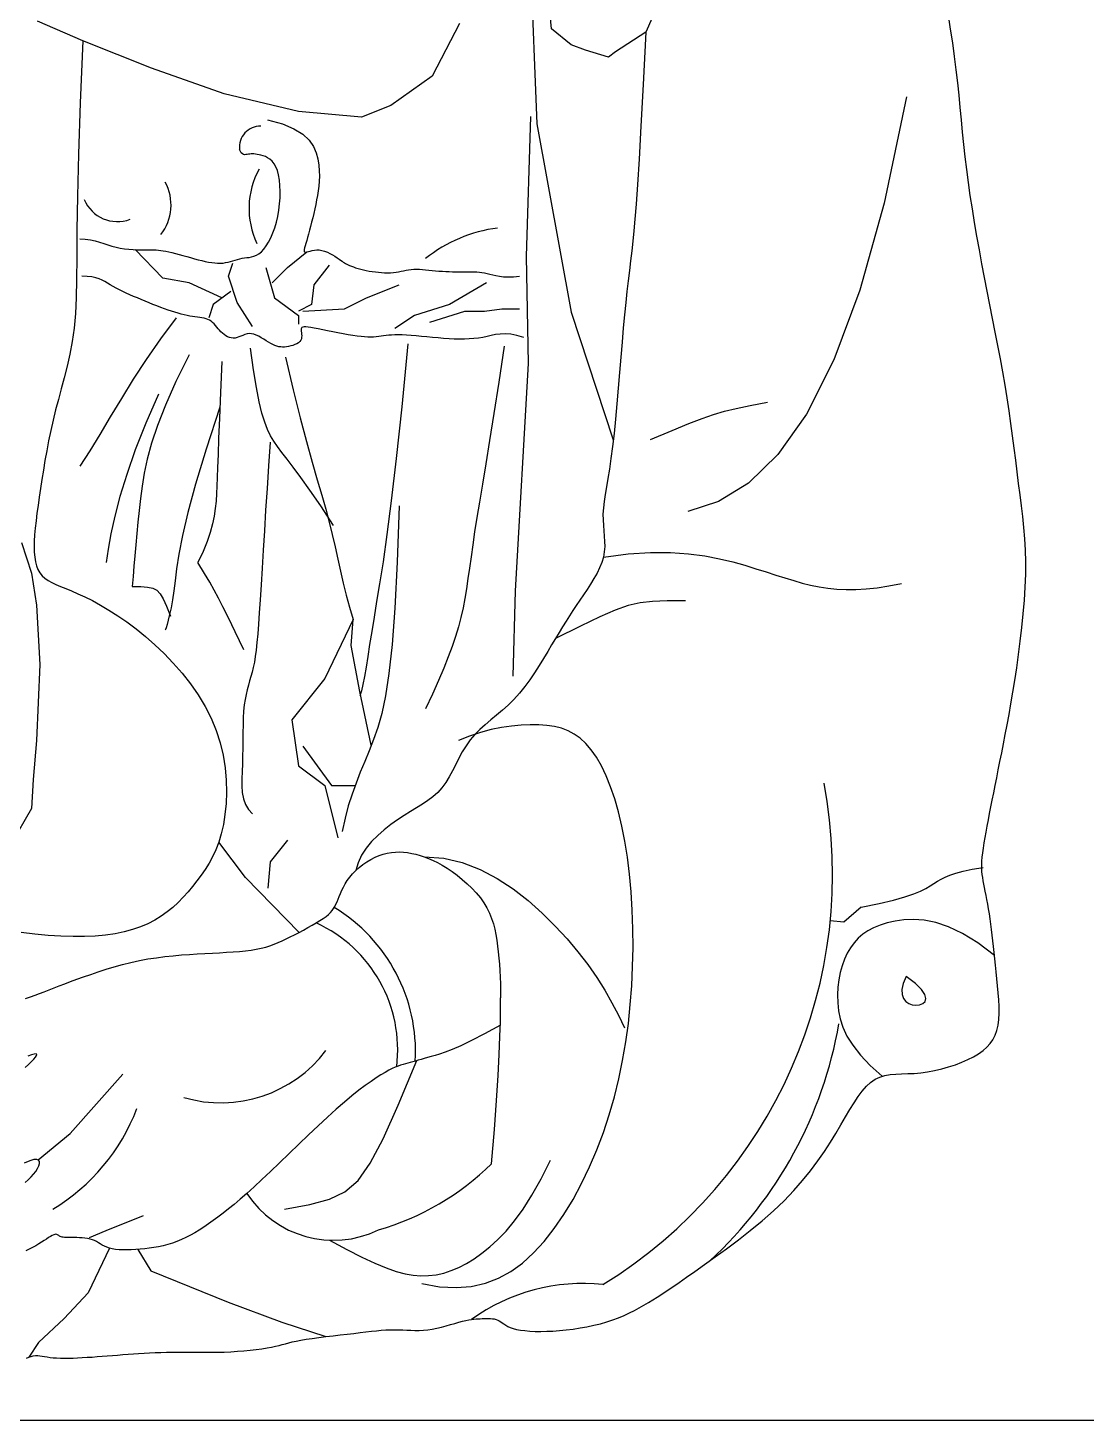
# Model space of a CAD drawing. Extents: x 356 to 4875, y 3048 to 6436.
# Drawn here: x 2317 to 2406.5, y 5235.8 to 5353.5 of the extents above; entities that cross this region are included whole.
import ezdxf

# ---------------------------------------------------------------- set-up
doc = ezdxf.new("R2010")
doc.units = 0
doc.header["$MEASUREMENT"] = 0
doc.layers.get('0').update_dxf_attribs({"linetype": 'CONTINUOUS'})
for name, color, linetype in [('3', 3, 'CONTINUOUS'), ('4', 4, 'CONTINUOUS'), ('7', 7, 'CONTINUOUS')]:
    doc.layers.add(name, color=color, linetype=linetype)

# ---------------------------------------------------------------- blocks, each defined once
blk = doc.blocks.new('雕像6')
at = {"layer": '3'}
for points in [[(9685.3, 9518.2), (9726.8, 8508.4), (9944.9, 7309.6), (10212.8, 6496.1)], [(6835.9, 9035.8), (6819, 8640.3), (6808.3, 8313.5), (6802.3, 8046.6), (6799.5, 7830.7), (6798.4, 7657), (6797.5, 7516.6), (6795.3, 7400.7), (6790.4, 7300.5), (6781.5, 7208.4), (6769.2, 7122.3), (6754.1, 7041.5), (6737, 6965), (6718.5, 6892.2), (6699.6, 6822.2), (6680.9, 6754.2), (6663.1, 6687.5), (6646.9, 6621.3), (6632.2, 6555.8), (6618.9, 6491.1), (6606.8, 6427.5), (6595.8, 6365.2), (6585.8, 6304.3), (6576.4, 6245.2), (6567.6, 6188), (6559.4, 6132.9), (6551.7, 6080), (6544.7, 6029.4), (6538.7, 5981.4), (6533.7, 5935.8), (6529.9, 5892.9), (6527.6, 5852.8), (6526.7, 5815.6), (6527.6, 5781.3), (6530.4, 5749.9), (6535.1, 5721.3), (6542.1, 5695.3), (6551.4, 5671.8), (6563.2, 5650.9), (6577.6, 5632.2), (6594.9, 5615.8), (6615.2, 5601.4), (6638.5, 5588.4), (6665.1, 5576.1), (6694.9, 5563.6), (6728.2, 5550.3), (6764.9, 5535.3), (6805.3, 5518.1), (6849.5, 5497.7), (6897.3, 5473.7), (6948.5, 5445.7), (7002.4, 5413.9), (7058.6, 5378), (7116.4, 5338.1), (7175.5, 5294), (7235.1, 5245.9), (7294.9, 5193.5), (7354.2, 5136.9), (7412.3, 5076.4), (7468.1, 5012.3), (7521.1, 4944.9), (7570.1, 4874.5), (7614.5, 4801.4), (7653.4, 4726), (7685.8, 4648.6), (7711.3, 4569.6), (7730, 4489.8), (7742.6, 4410.3), (7749.5, 4331.9), (7751.3, 4255.6), (7748.5, 4182.4), (7741.6, 4113.3), (7731.3, 4049.2), (7717.9, 3990.8), (7701.8, 3937.6), (7683.3, 3889), (7662.5, 3844.3), (7639.9, 3802.8), (7615.6, 3763.8), (7589.9, 3726.6), (7563.1, 3690.5), (7535.4, 3655), (7506.5, 3620.2), (7476.3, 3586.3), (7444.4, 3553.7), (7410.5, 3522.5), (7374.5, 3493.1), (7336.1, 3465.8), (7294.9, 3440.7), (7250.8, 3418.2), (7203.5, 3398.2), (7153.1, 3380.9), (7099.2, 3366.4), (7041.8, 3354.6), (6980.7, 3345.6), (6915.9, 3339.5), (6847.2, 3336.3), (6774.4, 3336), (6697.7, 3338.6), (6616.9, 3343.8), (6532.2, 3351.5), (6443.5, 3361.5)], [(12078.8, 8678.3), (11936.1, 8002.6), (11781.4, 7448.8), (11616.4, 7005.3), (11442.5, 6660.6), (11261.2, 6403.3), (11073.9, 6221.8), (10882.2, 6104.8), (10687.6, 6040.7)], [(8012.5, 8533.2), (8106.6, 8506.9), (8180.4, 8475.7), (8236.2, 8440.8), (8276.8, 8403.2), (8304.8, 8363.8), (8322.6, 8323.7), (8333, 8283.9), (8338.5, 8245.5), (8341.3, 8209.3), (8342.1, 8175.1), (8341.1, 8142.7), (8338.6, 8111.6), (8334.9, 8081.7), (8330.1, 8052.5), (8324.7, 8023.8), (8318.7, 7995.1), (8312.5, 7966.4), (8306.2, 7937.7), (8299.7, 7909.5), (8293.2, 7881.9), (8286.7, 7855.2), (8280.2, 7829.9), (8273.9, 7806.1), (8267.7, 7784.2), (8261.8, 7764.4), (8256.3, 7746.9), (8251.6, 7731.6), (8248, 7718.7), (8245.6, 7708.2), (8244.8, 7700.1), (8245.9, 7694.5), (8249.1, 7691.5), (8254.6, 7690.9), (8262.3, 7692.3), (8272, 7695.1), (8283.4, 7698.4), (8296.3, 7701.8), (8310.5, 7704.5), (8325.8, 7705.9), (8341.9, 7705.4), (8358.7, 7702.4), (8375.9, 7697.3), (8393, 7690.5), (8409.8, 7682.5), (8426, 7673.7), (8441.1, 7664.6), (8455, 7655.7), (8467.2, 7647.4), (8477.7, 7640.1), (8486.6, 7633.7), (8494.5, 7628.1), (8501.8, 7623.1), (8509, 7618.5), (8516.5, 7614.2), (8524.9, 7610), (8534.5, 7605.7), (8545.8, 7601.3), (8558.7, 7596.7), (8573, 7592.1), (8588.5, 7587.5), (8605.1, 7583), (8622.6, 7578.7), (8640.9, 7574.6), (8659.8, 7570.9), (8679.2, 7567.7), (8698.8, 7564.9), (8718.5, 7562.7), (8738.2, 7561.1), (8757.6, 7560.1), (8776.7, 7559.9), (8795.2, 7560.4), (8813, 7561.7), (8830, 7563.8), (8846.3, 7566.6), (8862.3, 7569.7), (8878, 7573), (8893.7, 7576.1), (8909.6, 7578.9), (8925.9, 7581.2), (8942.9, 7582.5), (8960.8, 7582.9), (8979.4, 7582.3), (8998.7, 7581.1), (9018.6, 7579.3), (9039.1, 7577.3), (9060.1, 7575), (9081.4, 7572.9), (9103, 7570.9), (9124.9, 7569.4), (9146.8, 7568.3), (9168.7, 7567.4), (9190.4, 7566.9), (9211.7, 7566.5), (9232.6, 7566.4), (9252.9, 7566.3), (9272.4, 7566.3), (9291.2, 7566.3), (9309.2, 7566.1), (9326.6, 7565.8), (9343.6, 7565), (9360.4, 7563.8), (9377, 7561.9), (9393.7, 7559.3), (9410.5, 7555.9), (9427.7, 7551.6), (9446, 7546.8), (9466, 7542.1), (9488.4, 7538), (9513.9, 7535.1), (9543.1, 7533.9), (9576.9, 7534.8), (9615.9, 7538.5)], [(9685.5, 8553.8), (9657.6, 7663.7), (9671.6, 6982.1), (9588, 5535.7), (9574.1, 4993.2)], [(6817.4, 7774.9), (6852.4, 7773.4), (6884.7, 7769.2), (6914.6, 7763), (6942.9, 7755.4), (6969.8, 7746.9), (6996.1, 7738.3), (7022.1, 7730), (7048.3, 7722.8), (7075.2, 7717), (7102.4, 7712.7), (7129.6, 7709.6), (7156.3, 7707.6), (7182.3, 7706.3), (7207.1, 7705.7), (7230.2, 7705.4), (7251.3, 7705.4), (7270.3, 7705.4), (7287.3, 7705.2), (7303.2, 7704.8), (7318.3, 7703.9), (7333.4, 7702.6), (7348.9, 7700.5), (7365.5, 7697.6), (7383.6, 7693.8), (7403.8, 7688.9), (7425.7, 7683.2), (7449, 7676.8), (7473.2, 7670), (7498, 7663), (7522.9, 7656), (7547.6, 7649.2), (7571.6, 7642.8), (7594.5, 7637.1), (7616.4, 7632), (7637.4, 7627.8), (7657.4, 7624.5), (7676.6, 7622.2), (7694.9, 7621), (7712.5, 7620.8), (7729.4, 7621.9), (7745.6, 7624.3), (7761.3, 7627.6), (7776.5, 7631.7), (7791.4, 7636.1), (7806.1, 7640.7), (7820.7, 7645.1), (7835.3, 7649), (7850, 7652.1), (7864.9, 7654.2), (7880, 7656), (7895.2, 7657.9), (7910.6, 7660.8), (7926.1, 7665.1), (7941.7, 7671.6), (7957.3, 7681), (7973, 7693.8), (7988.6, 7710.6), (8004, 7731.2), (8018.9, 7755.4), (8033, 7782.8), (8046.2, 7813.1), (8058.2, 7846), (8068.6, 7881.3), (8077.4, 7918.6), (8084.3, 7957.6), (8089.1, 7997.5), (8092, 8037.6), (8092.8, 8076.9), (8091.5, 8114.6), (8088.2, 8150.1), (8082.7, 8182.4), (8075.1, 8210.7), (8065.4, 8234.5), (8053.9, 8254), (8041, 8269.6), (8027.2, 8282), (8012.9, 8291.5), (7998.4, 8298.7), (7984.2, 8304.1), (7970.7, 8308.1), (7958.1, 8311.1), (7946.6, 8313.4), (7935.9, 8314.9), (7925.9, 8315.8), (7916.5, 8316), (7907.5, 8315.7), (7899, 8315), (7890.6, 8313.9), (7882.4, 8312.5), (7874.4, 8311.4), (7866.6, 8311.3), (7859.1, 8312.6), (7852.1, 8316), (7845.4, 8322.2), (7839.3, 8331.7), (7833.8, 8345.2)], [(7722.4, 7399.4), (7513.6, 7496.8), (7346.5, 7524.6), (7169.3, 7706.9)], [(7917.3, 7218.6), (7819.8, 7371.6), (7764.2, 7538.5), (7792, 7621.9)], [(8042.6, 7496.8), (8140.1, 7594.1), (8262.3, 7692.3)], [(9643.7, 7149), (9599.5, 7161.6), (9560.3, 7168.6), (9525.3, 7171), (9493.6, 7169.9), (9464.3, 7166.2), (9436.7, 7160.8), (9409.7, 7154.8), (9382.7, 7149), (9354.8, 7144.5), (9325.9, 7141.1), (9296.1, 7138.9), (9265.3, 7137.7), (9233.7, 7137.6), (9201.1, 7138.3), (9167.6, 7139.8), (9133.2, 7142.1), (9098.1, 7145), (9062.5, 7148.3), (9027.1, 7151.9), (8992.2, 7155.4), (8958.5, 7158.8), (8926.3, 7161.7), (8896.2, 7163.9), (8868.7, 7165.3), (8844, 7165.6), (8822, 7165.1), (8802.1, 7163.8), (8784, 7162.1), (8767.2, 7160), (8751.2, 7157.8), (8735.7, 7155.6), (8720.2, 7153.7), (8704.2, 7152.2), (8687.6, 7151.2), (8669.9, 7150.8), (8650.9, 7151.1), (8630.2, 7152.1), (8607.6, 7154), (8582.8, 7156.8), (8555.4, 7160.6), (8525.4, 7165.5), (8493.5, 7171.1), (8460.5, 7177.3), (8427.2, 7183.8), (8394.6, 7190.3), (8363.6, 7196.5), (8334.9, 7202.2), (8309.5, 7207), (8288, 7210.8), (8270.3, 7213.4), (8256.1, 7214.9), (8245.1, 7215.1), (8236.9, 7214), (8231.1, 7211.6), (8227.6, 7207.7), (8225.9, 7202.4), (8225.7, 7195.6), (8226.5, 7187.5), (8227.8, 7178.6), (8229.1, 7169), (8229.8, 7159.1), (8229.5, 7149.2), (8227.6, 7139.6), (8223.6, 7130.5), (8217.1, 7122.2), (8208.5, 7114.9), (8198, 7108.3), (8186.2, 7102.7), (8173.4, 7097.9), (8160, 7094), (8146.4, 7090.9), (8133.1, 7088.8), (8120.3, 7087.5), (8108.1, 7087.1), (8096, 7087.8), (8084.1, 7089.6), (8072, 7092.6), (8059.7, 7096.9), (8046.8, 7102.6), (8033.3, 7109.6), (8019, 7118.1), (8004, 7127.6), (7988.5, 7137.4), (7972.7, 7147), (7956.8, 7155.9), (7941, 7163.4), (7925.4, 7169.1), (7910.3, 7172.2), (7895.9, 7172.6), (7882, 7170.5), (7868.5, 7166.7), (7855.5, 7161.8), (7842.8, 7156.5), (7830.4, 7151.4), (7818.1, 7147.1), (7805.9, 7144.4), (7793.8, 7143.7), (7781.7, 7145), (7769.7, 7148.1), (7758.1, 7152.8), (7746.7, 7158.9), (7735.8, 7166.3), (7725.3, 7174.6), (7715.4, 7183.8), (7706.2, 7193.7), (7697.3, 7203.9), (7688.8, 7214.2), (7680.3, 7224.4), (7671.8, 7234.1), (7662.9, 7243.1), (7653.5, 7251.2), (7643.5, 7258), (7632.6, 7263.4), (7620.9, 7267.5), (7608.4, 7270.6), (7595.1, 7273.1), (7581, 7275.1), (7566.2, 7276.9), (7550.6, 7278.8), (7534.4, 7281.2), (7517.6, 7284.1), (7500, 7287.7), (7481.8, 7291.9), (7462.8, 7296.8), (7443, 7302.4), (7422.5, 7308.6), (7401.2, 7315.4), (7379, 7322.9), (7355.9, 7331), (7332.2, 7339.7), (7307.9, 7348.9), (7283.2, 7358.5), (7258.4, 7368.5), (7233.4, 7378.6), (7208.6, 7389), (7184, 7399.4), (7159.9, 7409.8), (7136.3, 7420.3), (7113.3, 7430.7), (7091.1, 7441.1), (7069.6, 7451.6), (7049.1, 7462), (7029.6, 7472.4), (7011.2, 7482.9), (6993.8, 7493.2), (6976.7, 7503.3), (6959.1, 7512.7), (6940, 7521.1), (6918.5, 7528.2), (6893.9, 7533.7), (6865.1, 7537.2), (6831.3, 7538.5)], [(8000.8, 7594.1), (8056.5, 7399.4), (8209.7, 7288.1), (8209.7, 7232.5)], [(8404.6, 7608), (8307.1, 7482.9), (8293.2, 7357.7), (8209.7, 7315.9)], [(7778.1, 7441.1), (7666.7, 7357.7), (7638.9, 7274.2)], [(8237.5, 7315.9), (8502.1, 7329.9), (8641.3, 7399.4), (8850.1, 7482.9)], [(9407, 7496.8), (9170.3, 7357.7), (8947.6, 7288.1), (8822.3, 7204.7)], [(7430, 7274.2), (7330.6, 7140), (7240.3, 7009.1), (7157.9, 6882.1), (7082, 6759.6), (7011.2, 6642.4), (6944.5, 6531), (6880.3, 6426.1), (6817.4, 6328.4)], [(9045, 7246.4), (9267.8, 7315.9), (9393.1, 7315.9), (9504.5, 7329.9), (9615.9, 7329.9)], [(8905.8, 7107.3), (8866.3, 6707.5), (8831, 6378), (8799.6, 6109.8), (8771.8, 5893.8), (8747.3, 5720.8), (8725.7, 5581.7), (8706.7, 5467.4), (8690, 5368.8), (8675.3, 5278.2), (8662.2, 5194.7), (8650.4, 5118.6), (8639.5, 5050.6), (8629.4, 4991), (8619.5, 4940.4), (8609.7, 4899.3), (8599.5, 4868.1)], [(9518.4, 7093.4), (9483.8, 6864.3), (9452.8, 6665.2), (9425.3, 6492.7), (9400.9, 6343.4), (9379.5, 6214), (9360.8, 6101.3), (9344.5, 6001.8), (9330.4, 5912.3), (9318.3, 5829.9), (9307.6, 5753.2), (9297.7, 5681.5), (9288.2, 5613.9), (9278.6, 5549.5), (9268.3, 5487.6), (9256.7, 5427.2), (9243.4, 5367.6), (9227.9, 5307.8), (9209.5, 5246.7), (9188.1, 5183), (9162.9, 5115.7), (9133.7, 5043.3), (9100, 4964.8), (9061.3, 4879), (9017.2, 4784.6)], [(7513.6, 7037.8), (7429.3, 6867.1), (7362.8, 6718.4), (7311.8, 6588.6), (7273.8, 6474.9), (7246.4, 6374.4), (7227.2, 6284.3), (7213.8, 6201.5), (7203.8, 6123.3), (7195.1, 6047.2), (7187.3, 5972.7), (7180.2, 5900), (7173.8, 5829), (7167.8, 5759.9), (7162.2, 5692.5), (7156.8, 5627), (7151.6, 5563.5)], [(8432.4, 5952.9), (8350.6, 6076), (8281.6, 6176.4), (8224, 6257.4), (8176.2, 6322.4), (8136.7, 6374.6), (8104, 6417.4), (8076.6, 6454.3), (8053.1, 6488.4), (8031.9, 6523.2), (8012.5, 6562.2), (7994.4, 6608.8), (7976.9, 6666.6), (7959.6, 6739.1), (7941.9, 6829.7), (7923.4, 6942), (7903.4, 7079.5)], [(8126.1, 7023.9), (8175.8, 6815.9), (8220.6, 6637.8), (8260.7, 6485.6), (8296.7, 6355.4), (8328.7, 6243.1), (8357.2, 6144.7), (8382.4, 6056.3), (8404.6, 5973.8), (8424.3, 5893.8), (8442.2, 5815.5), (8459.2, 5738.2), (8475.9, 5661.7), (8493.4, 5585.5), (8512.3, 5509.3), (8533.5, 5432.5), (8557.7, 5354.8)], [(7722.4, 6996.1), (7713.2, 6797.3), (7706.2, 6635.7), (7701, 6506.1), (7697.2, 6403.2), (7694.3, 6321.8), (7692, 6256.7), (7689.9, 6202.7), (7687.6, 6154.6), (7684.5, 6107.8), (7679.9, 6060.7), (7672.8, 6012.3), (7662.3, 5961.6), (7647.7, 5907.7), (7627.9, 5849.5), (7602, 5786.1), (7569.2, 5716.5)], [(7318.6, 6787.4), (7237.5, 6602.2), (7170.5, 6432.3), (7116.2, 6277.4), (7073.2, 6137.2), (7040, 6011.3), (7015.2, 5899.5), (6997.1, 5801.3), (6984.5, 5716.5)], [(10450.4, 6498.7), (10586.8, 6556.2), (10693.3, 6600.1), (10778.6, 6633.4), (10851.6, 6658.6), (10920.9, 6678.7), (10995.1, 6696.4), (11083.1, 6714.4), (11193.5, 6735.6)], [(7708.5, 6704), (7620.8, 6436.7), (7554.1, 6215.3), (7505.2, 6034.2), (7470.9, 5887.7), (7448, 5770.2), (7433.4, 5676.2), (7423.8, 5599.8), (7416.1, 5535.7), (7407.7, 5479), (7398.6, 5429.1), (7389.3, 5386.2), (7380.4, 5350.5), (7372.5, 5322.3), (7366.2, 5301.9), (7361.9, 5289.5), (7360.4, 5285.3)], [(8028.7, 6481.4), (8018.6, 6332.3), (8009.1, 6188.1), (8000.2, 6049.7), (7992, 5918.1), (7984.4, 5794.4), (7977.3, 5679.5), (7970.8, 5574.4), (7964.9, 5480), (7959.5, 5397), (7954.4, 5324.6), (7949.6, 5261.7), (7944.7, 5207.1), (7939.7, 5159.6), (7934.4, 5118.2), (7928.5, 5081.7), (7921.9, 5048.9), (7914.6, 5018.7), (7906.7, 4990.4), (7898.5, 4962.9), (7890.3, 4935.6), (7882.5, 4907.4), (7875.3, 4877.7), (7869, 4845.6), (7863.9, 4810.1), (7860.3, 4770.8), (7857.9, 4728), (7856.4, 4682.4), (7855.5, 4634.6), (7855, 4585.5), (7854.5, 4535.5), (7853.7, 4485.3), (7852.3, 4435.7), (7850.4, 4387.3), (7848.8, 4340.5), (7848.8, 4295.7), (7851.8, 4253.3), (7858.8, 4213.9), (7871.3, 4177.7), (7890.3, 4145.3), (7917.3, 4117)], [(8850.1, 6078.1), (8838.1, 5718.6), (8823.1, 5427), (8805.4, 5194), (8785.3, 5010.6), (8763.1, 4867.6), (8739, 4755.9), (8713.4, 4666.4), (8686.5, 4589.9), (8658.7, 4518.6), (8630.6, 4449.7), (8602.6, 4381.8), (8575.6, 4313.5), (8550, 4243.1), (8526.5, 4169.4), (8505.6, 4090.7), (8488.1, 4005.7)], [(10150.1, 5751.2), (10307.8, 5770.9), (10449.8, 5779.9), (10577.5, 5779.8), (10692.4, 5772.2), (10795.6, 5758.7), (10888.7, 5740.8), (10973, 5720.2), (11049.9, 5698.5), (11120.6, 5677.1), (11186.2, 5656.4), (11247.6, 5636.7), (11305.7, 5618.2), (11361.3, 5601.2), (11415.4, 5586), (11469, 5572.7), (11522.9, 5561.6), (11577.9, 5553), (11634.8, 5547.2), (11694.1, 5544.2), (11756.4, 5544.5), (11822.3, 5548.3), (11892.3, 5555.7), (11967.1, 5567.1), (12047.2, 5582.7)], [(7861.6, 5160.1), (7806.2, 5275.3), (7763.1, 5364.4), (7728.7, 5434), (7699.8, 5490.5), (7672.8, 5540.4), (7644.3, 5590.4), (7610.9, 5646.9), (7569.2, 5716.5)], [(7151.6, 5563.5), (7206.9, 5563.1), (7249.3, 5560.5), (7281.9, 5553.6), (7307.3, 5540), (7328.5, 5517.6), (7348.3, 5484.3), (7369.6, 5437.7), (7395.2, 5375.7)], [(10671.8, 5472.1), (10556, 5471.7), (10463.2, 5468.4), (10383.6, 5459.5), (10307.5, 5442.3), (10225.3, 5413.8), (10127.3, 5371.4), (10003.7, 5312.2), (9844.8, 5233.4)], [(8672.3, 4553.3), (8599.5, 4895.9), (8543.8, 5187.9), (8557.7, 5354.8), (8376.8, 4979.3), (8167.9, 4715.1), (8209.7, 4423), (8376.8, 4297.8), (8460.3, 3964)], [(8993.5, 1128.3), (9107.4, 1108.9), (9212.4, 1103.3), (9309.3, 1110.8), (9399, 1130.7), (9482.5, 1162.5), (9560.7, 1205.7), (9634.5, 1259.5), (9704.9, 1323.5), (9772.4, 1396.9), (9837.1, 1478.8), (9898.7, 1568.2), (9957, 1663.9), (10011.5, 1765.1), (10062.1, 1870.7), (10108.5, 1979.6), (10150.4, 2090.8), (10187.7, 2203.4), (10220.3, 2317.3), (10248.6, 2432.4), (10272.6, 2548.6), (10292.6, 2665.9), (10308.7, 2784.3), (10321.2, 2903.7), (10330.2, 3024), (10335.9, 3145.1), (10338.4, 3266.2), (10337.6, 3386.5), (10333.7, 3505), (10326.6, 3620.9), (10316.5, 3733.2), (10303.4, 3841), (10287.2, 3943.6), (10268.2, 4040), (10246.5, 4130), (10222.3, 4213.5), (10195.9, 4290.1), (10167.4, 4359.8), (10137.2, 4422.4), (10105.4, 4477.6), (10072.3, 4525.4), (10038, 4565.6), (10002.2, 4598.7), (9964.7, 4625.3), (9925.1, 4646.2), (9883, 4661.8), (9838.3, 4672.8), (9790.4, 4679.8), (9739.1, 4683.5), (9684.1, 4684.3), (9625.8, 4682), (9564.6, 4676.2), (9500.7, 4666.7), (9434.8, 4653), (9367.1, 4634.9), (9298, 4612), (9228, 4583.9)], [(8237.5, 4548.2), (8418.5, 4297.8), (8571.7, 4297.8)], [(8212.9, 3363.1), (7872.2, 3713.2), (7701.8, 3937.6)], [(8140.1, 3950.1), (8028.7, 3811), (8014.8, 3644.1)], [(9009.9, 3844.4), (9133.4, 3834.9), (9252, 3807.1), (9365.4, 3763.6), (9473.4, 3707), (9575.5, 3640.1), (9671.5, 3565.5), (9760.9, 3485.8), (9843.6, 3403.7), (9919.3, 3321.5), (9988.2, 3239.6), (10050.8, 3158), (10107.4, 3076.8), (10158.6, 2996.1), (10204.7, 2915.7), (10246.2, 2835.9), (10283.3, 2756.5)], [(11791.4, 3523.8), (11904.1, 3546.8), (11995.4, 3568.4), (12068, 3588.6), (12124.9, 3607.7), (12169, 3625.7), (12203.2, 3642.6), (12230.5, 3658.7), (12253.8, 3673.9), (12275.8, 3688.3), (12298.7, 3702.1), (12324.5, 3715.4), (12355.1, 3728.1), (12392.6, 3740.6), (12438.9, 3752.7), (12496.1, 3764.7), (12566.1, 3776.5)], [(11791.4, 3523.8), (11680.7, 3429.1), (11594.2, 3437.5)], [(12638.9, 3215.1), (12533, 3296.1), (12435.7, 3356.6), (12346.6, 3399.3), (12265.1, 3426.7), (12190.7, 3441.3), (12123.1, 3445.7), (12061.7, 3442.5), (12006.1, 3434.3), (11955.9, 3423.2), (11910.6, 3409.5), (11869.8, 3393), (11833.4, 3373.8), (11800.8, 3351.5), (11771.8, 3326.2), (11745.9, 3297.7), (11722.9, 3265.9), (11702.4, 3230.6), (11684.5, 3192.3), (11669.5, 3151.1), (11657.3, 3107.6), (11648.3, 3061.9), (11642.5, 3014.5), (11640.1, 2965.7), (11641.2, 2915.8), (11646.3, 2865), (11656.7, 2812.9), (11674.2, 2759.2), (11700.4, 2703.2), (11736.9, 2644.6), (11785.5, 2582.8), (11847.7, 2517.3), (11925.2, 2447.6)], [(12076, 3081.6), (12057.9, 3037.5), (12050.3, 2999.9), (12051.5, 2968.6), (12060.2, 2943.4), (12074.7, 2924.1), (12093.7, 2910.6), (12115.7, 2902.6), (12139.2, 2900), (12162.4, 2902.6), (12182.7, 2910.6), (12197, 2924.1), (12202.4, 2943.4), (12196, 2968.6), (12174.8, 2999.9), (12135.7, 3037.5), (12076, 3081.6)], [(9438.7, 1891.2), (9456.3, 2108.3), (9469.8, 2294.5), (9479.8, 2453), (9486.9, 2587.2), (9491.4, 2700.5), (9494.1, 2796), (9495.2, 2877.3), (9495.5, 2947.5)], [(8120.8, 1601.6), (8281, 1632.2), (8405.8, 1665.7), (8504.9, 1713.2), (8588.4, 1785.6), (8666, 1894.2), (8747.6, 2049.9), (8843, 2263.9), (8962.2, 2547.3)], [(6552.8, 1915.2), (6755.6, 2082.6), (7090.8, 2461.5)], [(8407, 1405.1), (8517.6, 1346.3), (8613.3, 1297.7), (8696, 1258.7), (8767.9, 1228.4), (8831, 1206), (8887.4, 1190.7), (8939.3, 1181.6), (8988.6, 1178), (9037.1, 1179.3), (9085.3, 1185.2), (9133.4, 1195.9), (9181.5, 1211.4), (9229.6, 1231.6), (9278.1, 1256.7), (9327, 1286.7), (9376.5, 1321.5), (9426.8, 1361.6), (9477.9, 1408.2), (9530.2, 1462.9), (9583.7, 1527.3), (9638.7, 1602.9), (9695.3, 1691.4), (9753.8, 1794.2), (9814.3, 1913.1)], [(6879.1, 1421.7), (6985, 1465.8), (7223.1, 1562.7)], [(7005.6, 1353.8), (6871.1, 1069.7), (6718.6, 905.7), (6554.5, 753.4), (6493, 660.4)], [(7187.4, 1345.9), (7269.7, 1210.3), (7762.2, 1011.1), (8102.3, 882.3), (8383.6, 791.1)]]:
    blk.add_lwpolyline(points, dxfattribs=at)
blk.add_lwpolyline([(7880.7, 1702.8, 0.376446), (8718.2, 1469.9, 0.123211), (9438.7, 1891.2, 0.123211)], format="xyb", dxfattribs=at)
for centre, radius, start, end in [((7966, 8359.4), 133, 88.60838, 186.15849), ((8407.5, 7970.1), 513.3, 150.87296, 205.75425), ((7096.4, 7990.5), 301.7, 321.51122, 28.95196), ((7057.1, 8116), 230.5, 203.19018, 290.45461), ((9590.9, 6935.5), 916.1, 97.16351, 128.77225), ((8540.9, 3737), 3067.9, 301.5709, 10.83029), ((7884, 2604.8), 1070.2, 356.77414, 58.92602), ((7954.2, 2616.5), 886.8, 353.00286, 65.48499), ((9013.6, 3239.6), 2675, 312.70022, 350.13872), ((7714.8, 3120.1), 841.1, 253.74824, 322.75308), ((5984.7, 2698.3), 1280, 301.04495, 339.13262), ((10022.8, -95.8), 1225.3, 84.1732, 125.56813)]:
    blk.add_arc(centre, radius, start, end, dxfattribs=at)
at = {"layer": '7'}
for points in [[(6478.3, 654.4), (6493, 660.4), (6507.5, 665.2), (6521.7, 668.5), (6535.6, 670.1), (6549.5, 670.2), (6563.6, 669), (6578.2, 667.1), (6593.7, 664.5), (6610.4, 661.8), (6628.5, 659.1), (6648.4, 656.9), (6670.2, 655.3), (6693.9, 654.4), (6719.3, 654.1), (6746.1, 654.3), (6774.2, 655), (6803.4, 656.2), (6833.5, 657.7), (6864.2, 659.5), (6895.5, 661.5), (6927.2, 663.8), (6959.3, 666.2), (6991.8, 668.7), (7024.6, 671.3), (7057.6, 674), (7090.9, 676.6), (7124.5, 679.2), (7158.2, 681.7), (7192.1, 684), (7226.4, 686.2), (7261.2, 688.1), (7296.6, 689.8), (7332.6, 691.1), (7369.4, 692), (7407.1, 692.5), (7445.8, 692.6), (7485.3, 692.4), (7525.6, 692), (7566.6, 691.6), (7608.1, 691.4), (7650.2, 691.5), (7692.6, 692.1), (7735.4, 693.3), (7778.3, 695.3), (7820.8, 698), (7862.5, 701.4), (7902.7, 705.3), (7941, 709.6), (7976.8, 714.4), (8009.4, 719.4), (8038.5, 724.5), (8063.8, 729.8), (8086, 735.2), (8106.5, 740.7), (8126.4, 746.2), (8147, 751.8), (8169.3, 757.4), (8194.6, 763.1), (8224.1, 768.7), (8258.5, 774.4), (8297.3, 780), (8339.3, 785.6), (8383.6, 791.1), (8429, 796.5), (8474.5, 801.8), (8519.1, 806.9), (8561.7, 811.8), (8601.5, 816.6), (8638.6, 821), (8673.2, 825), (8705.7, 828.5), (8736.4, 831.4), (8765.6, 833.7), (8793.5, 835.1), (8820.6, 835.5), (8847, 835.1), (8873, 834), (8898.9, 832.6), (8924.7, 831.4), (8950.7, 830.5), (8977.1, 830.5), (9004.2, 831.7), (9032, 834.5), (9060.8, 839), (9090.1, 845), (9119.5, 852.1), (9148.6, 859.9), (9177, 868), (9204.2, 875.8), (9229.7, 883.1), (9253.1, 889.4), (9274.2, 894.4), (9293, 898.2), (9310, 900.9), (9325.5, 902.8), (9339.9, 904), (9353.4, 904.7), (9366.4, 905.2), (9379.3, 905.6), (9392.4, 906), (9405.5, 906.4), (9418.5, 906.5), (9431.3, 906.1), (9443.7, 905.2), (9455.7, 903.5), (9467, 900.8), (9477.5, 897), (9487.3, 891.9), (9496.6, 885.8), (9506.2, 879), (9516.5, 871.6), (9528, 864.1), (9541.4, 856.7), (9557.1, 849.6), (9575.7, 843.1), (9597.6, 837.5), (9622.7, 832.8), (9650.9, 829.2), (9681.8, 826.5), (9715.3, 824.9), (9751.2, 824.4), (9789.2, 825.1), (9829.2, 826.9), (9870.8, 830), (9913.7, 834.2), (9957.4, 839.6), (10001.4, 846.3), (10045.2, 854.2), (10088.4, 863.3), (10130.5, 873.6), (10171.1, 885.1), (10209.8, 897.8), (10246.6, 911.6), (10281.6, 926.3), (10315.1, 941.7), (10347.2, 957.7), (10378, 974.2), (10407.7, 991), (10436.5, 1008), (10464.6, 1025.1), (10493, 1042.9), (10522.8, 1062.2), (10555.2, 1083.7), (10591.2, 1108.1), (10632, 1136.2), (10678.8, 1168.7), (10732.5, 1206.3), (10793.9, 1249.6), (10861.6, 1297.9), (10933.8, 1350.8), (11008.8, 1407.3), (11084.7, 1466.7), (11159.7, 1528.4), (11232, 1591.7), (11299.9, 1655.7), (11361.9, 1719.9), (11418.1, 1783.7), (11469, 1846.8), (11515.2, 1908.8), (11557.1, 1969.4), (11595.1, 2028), (11629.9, 2084.3), (11661.9, 2138), (11691.5, 2188.6), (11719.4, 2235.8), (11746.1, 2279.3), (11772, 2318.6), (11797.7, 2353.6), (11823.8, 2383.8), (11850.7, 2408.9), (11879, 2428.7), (11909.2, 2442.8), (11941.2, 2452.3), (11975.1, 2458.2), (12010.7, 2461.4), (12048, 2463.1), (12087.1, 2464.3), (12127.7, 2466.1), (12170, 2469.6), (12213.7, 2475.5), (12258.2, 2483.9), (12303, 2494.4), (12347.2, 2506.9), (12390.3, 2521.2), (12431.6, 2536.9), (12470.4, 2553.9), (12506, 2571.9), (12537.9, 2590.8), (12566.1, 2610.8), (12590.6, 2632.2), (12611.5, 2655.3), (12629, 2680.6), (12643.2, 2708.4), (12654, 2738.9), (12661.7, 2772.5), (12666.4, 2809.5), (12668.5, 2849.2), (12668.3, 2891.2), (12666.3, 2934.7), (12663.1, 2979.2), (12658.9, 3024.1), (12654.2, 3068.7), (12649.4, 3112.3), (12645, 3154.5), (12640.9, 3195.3), (12636.9, 3234.8), (12633.1, 3273), (12629.2, 3310), (12625.2, 3346), (12621.1, 3381.1), (12616.7, 3415.2), (12611.9, 3448.6), (12606.8, 3481.1), (12601.5, 3512.5), (12596.2, 3542.7), (12590.8, 3571.5), (12585.5, 3598.9), (12580.5, 3624.6), (12575.7, 3648.6), (12571.3, 3670.7), (12567.4, 3691.5), (12564, 3711.4), (12561.3, 3731), (12559.4, 3750.7), (12558.4, 3771.2), (12558.3, 3792.9), (12559.3, 3816.4), (12561.4, 3842.1), (12564.5, 3870), (12568.7, 3900), (12573.6, 3932.1), (12579.4, 3966), (12585.8, 4001.8), (12592.8, 4039.3), (12600.3, 4078.4), (12608.1, 4119.1), (12616.4, 4161.4), (12625, 4205.3), (12634.1, 4250.9), (12643.5, 4298.2), (12653.3, 4347.3), (12663.5, 4398.2), (12674, 4450.9), (12685, 4505.7), (12696.2, 4562.6), (12707.8, 4622.1), (12719.6, 4684.3), (12731.6, 4749.6), (12743.8, 4818.2), (12756, 4890.5), (12768.3, 4966.8), (12780.5, 5047), (12792.4, 5130.4), (12803.6, 5216.1), (12813.9, 5302.9), (12822.7, 5390), (12829.9, 5476.2), (12835.1, 5560.6), (12837.9, 5642.2), (12838.2, 5720.2), (12836.1, 5795.2), (12832, 5867.7), (12826.2, 5938.5), (12819, 6008.4), (12810.9, 6078), (12802, 6148.1), (12792.9, 6219.4), (12783.6, 6292.5), (12774.2, 6367.4), (12764.6, 6443.9), (12754.5, 6521.8), (12743.8, 6601.2), (12732.4, 6681.7), (12720.1, 6763.3), (12706.8, 6845.8), (12692.4, 6929), (12677.1, 7013), (12661, 7097.7), (12644.3, 7183), (12627.3, 7268.8), (12610, 7355.2), (12592.7, 7442.1), (12575.7, 7529.4), (12559, 7617.1), (12542.8, 7704.8), (12527.2, 7792.3), (12512.4, 7879.4), (12498.4, 7965.7), (12485.3, 8050.9), (12473.3, 8134.8), (12462.5, 8217), (12453, 8297.4), (12444.4, 8376.4), (12436.5, 8454.5), (12428.9, 8532.4), (12421.4, 8610.4), (12413.5, 8689.3), (12405, 8769.4), (12395.6, 8851.3), (12384.9, 8935.5), (12373, 9021.8), (12359.9, 9109.8), (12345.6, 9199.4)], [(10509.4, 9292.7), (10419.1, 9089.7), (10227.2, 8965.6), (10182, 8931.8), (10035.3, 8976.9), (9944.9, 9010.7), (9820.7, 9112.2), (9809.5, 9225)], [(9233.7, 9146), (9060.1, 8811.1), (8797.7, 8623.9), (8610.2, 8549), (8210.4, 8586.4), (7735.6, 8698.8), (7273.2, 8861), (6835.9, 9035.8), (6548.5, 9160.6)], [(10419.1, 9089.7), (10402.6, 8758.1), (10388.8, 8492.1), (10377.1, 8282.7), (10367.1, 8120.5), (10358.6, 7996.4), (10351, 7901.2), (10344, 7825.8), (10337.1, 7760.9), (10330.1, 7698.7), (10322.9, 7636.8), (10315.4, 7574), (10307.8, 7509.4), (10300.1, 7441.7), (10292.3, 7369.8), (10284.4, 7292.8), (10276.5, 7209.4), (10268.6, 7119.2), (10260.6, 7023.7), (10252.5, 6924.8), (10244.3, 6824.8), (10235.7, 6725.6), (10226.9, 6629.4), (10217.7, 6538.2), (10208, 6454), (10198, 6378.4), (10187.8, 6311), (10178, 6250.9), (10168.8, 6197), (10160.8, 6148.4), (10154.3, 6104.2), (10149.7, 6063.3), (10147.4, 6024.9), (10147.6, 5988.1), (10149.7, 5952.5), (10152.7, 5917.9), (10155.7, 5884.1), (10157.8, 5850.7), (10158.2, 5817.6), (10155.9, 5784.5), (10150.1, 5751.2), (10140, 5717.4), (10126.2, 5683.2), (10109.3, 5648.8), (10089.8, 5614.3), (10068.5, 5579.7), (10045.9, 5545.3), (10022.9, 5511.2), (9999.9, 5477.4), (9977.5, 5444), (9955.6, 5410.8), (9933.9, 5377.3), (9912.3, 5343.1), (9890.4, 5308), (9868, 5271.6), (9844.8, 5233.4), (9820.7, 5193.1), (9795.4, 5150.5), (9768.8, 5106.2), (9740.9, 5061), (9711.7, 5015.4), (9681.1, 4970.4), (9649.1, 4926.6), (9615.7, 4884.8), (9580.9, 4845.6), (9544.7, 4809.7), (9507.6, 4776.5), (9470.3, 4745.1), (9433.4, 4714.7), (9397.4, 4684.6), (9363, 4653.9), (9330.9, 4621.9), (9301.6, 4587.7), (9275.5, 4550.8), (9252.1, 4511.8), (9230.6, 4471.6), (9210, 4431.1), (9189.8, 4391), (9168.9, 4352.3), (9146.8, 4315.8), (9122.4, 4282.3), (9095.3, 4252.6), (9065.4, 4225.9), (9033, 4201.3), (8998.3, 4178), (8961.4, 4155.1), (8922.7, 4131.7), (8882.3, 4106.8), (8840.5, 4079.6), (8797.6, 4049.4), (8754.8, 4016.1), (8713.4, 3979.8), (8674.8, 3940.5), (8640.2, 3898.5), (8611, 3853.8), (8588.5, 3806.4), (8574, 3756.5)], [(6445.5, 5842.9), (6510.1, 5649.1), (6542.5, 5444.5), (6564, 5067.6), (6542.5, 4583), (6520.9, 4335.3), (6510.1, 4152.3), (6380.8, 3926.1)], [(9495.5, 2772), (9393.7, 2717.6), (9309.9, 2674.8), (9241.7, 2642.1), (9186.8, 2617.9), (9142.9, 2600.5), (9107.7, 2588.2), (9078.8, 2579.5), (9053.9, 2572.7), (9031, 2566.6), (9009.7, 2560.7), (8989.8, 2555.1), (8971.1, 2549.8), (8953.4, 2544.8), (8936.6, 2540), (8920.6, 2535.4), (8905.2, 2531.1), (8890.1, 2526.9), (8875, 2522.6), (8859.5, 2517.7), (8843.2, 2512), (8825.6, 2504.9), (8806.3, 2496.3), (8784.9, 2485.6), (8760.9, 2472.6), (8734.1, 2456.8), (8704.1, 2437.9), (8670.9, 2415.5), (8634.2, 2389.3), (8593.9, 2358.8), (8549.9, 2323.8), (8502, 2283.8), (8450, 2238.5), (8394, 2187.7), (8334.8, 2132.7), (8273.7, 2074.8), (8211.7, 2015.3), (8149.9, 1955.8), (8089.4, 1897.5), (8031.3, 1842), (7976.8, 1790.5), (7926.6, 1744.2), (7880.7, 1702.8), (7838.4, 1665.9), (7799.3, 1632.9), (7763, 1603.3), (7729, 1576.5), (7696.7, 1552), (7665.8, 1529.4), (7635.8, 1508.1), (7606.5, 1488), (7577.7, 1469.3), (7549.2, 1452), (7521, 1436), (7492.8, 1421.4), (7464.5, 1408.3), (7436, 1396.6), (7407.1, 1386.3), (7377.8, 1377.4), (7348.4, 1369.8), (7318.8, 1363.4), (7289.3, 1358), (7259.8, 1353.5), (7230.6, 1349.9), (7201.6, 1347), (7173.2, 1344.8), (7145.3, 1343.3), (7118.4, 1342.6), (7092.6, 1342.8), (7068.2, 1343.9), (7045.4, 1346.1), (7024.5, 1349.3), (7005.6, 1353.8), (6988.9, 1359.4), (6974.1, 1366), (6960.7, 1373.3), (6948.1, 1380.8), (6936, 1388.4), (6923.8, 1395.6), (6911.1, 1402.2), (6897.4, 1407.8), (6882.4, 1412.3), (6866.2, 1415.6), (6849.4, 1418), (6832.1, 1419.6), (6814.8, 1420.6), (6797.9, 1421.1), (6781.8, 1421.3), (6766.7, 1421.3), (6753.1, 1421.3), (6740.9, 1421.4), (6729.9, 1421.7), (6720.3, 1422.2), (6711.8, 1423), (6704.3, 1424.2), (6697.9, 1425.8), (6692.4, 1428.1), (6687.7, 1430.9), (6683.5, 1434), (6679.6, 1437), (6675.5, 1439.6), (6671, 1441.5), (6665.8, 1442.3), (6659.5, 1441.7), (6651.8, 1439.3), (6642.5, 1435), (6631.7, 1428.7), (6619.2, 1421), (6605.4, 1412), (6590.1, 1402.1), (6573.6, 1391.5), (6555.8, 1380.6), (6536.9, 1369.6), (6517, 1358.7), (6496.2, 1348), (6474.9, 1337.6)], [(6469.6, 1771.4), (6489.3, 1789.3), (6507.2, 1807), (6523.1, 1824.6), (6536.9, 1842.3), (6548.3, 1859.9), (6556.6, 1876.9), (6561, 1892.1), (6560.8, 1904.7), (6555.3, 1913.8), (6543.6, 1918.2), (6524.9, 1917.2), (6498.6, 1909.8), (6464.2, 1895.3)], [(6469.1, 2503.8), (6490, 2522.8), (6508.7, 2540.4), (6524.2, 2556.1), (6535.9, 2569.4), (6542.8, 2579.7), (6544.2, 2586.6), (6539.2, 2589.6), (6527.3, 2588.4), (6509.3, 2583.3), (6486.1, 2575.2)], [(6472.9, 2941.7), (6502.7, 2952.4), (6532.4, 2963.3), (6561.9, 2974.4), (6591.7, 2985.8), (6622.1, 2997.5), (6653.5, 3009.7), (6686.4, 3022.4), (6721.3, 3035.8), (6758.4, 3049.8), (6798.3, 3064.6), (6841.2, 3080.1), (6886.9, 3096.2), (6935, 3112.4), (6985, 3128.5), (7036.7, 3144), (7089.5, 3158.6), (7143.1, 3172), (7197.1, 3183.9), (7251.2, 3194), (7305, 3202.3), (7358.5, 3209.2), (7411.5, 3214.8), (7463.7, 3219.4), (7515, 3223.1), (7565.1, 3226.2), (7614, 3228.9), (7661.4, 3231.4), (7707.2, 3233.8), (7751.2, 3236.3), (7793.4, 3239), (7833.6, 3242.2), (7871.6, 3246), (7907.4, 3250.5), (7940.7, 3255.9), (7971.6, 3262.4), (8000.5, 3269.8), (8027.8, 3278.3), (8054, 3287.7), (8079.5, 3298.1), (8104.9, 3309.4), (8130.6, 3321.6), (8157, 3334.7), (8184.6, 3348.6), (8212.9, 3363.1), (8241.4, 3378.1), (8269.4, 3393.2), (8296.5, 3408.4), (8322.1, 3423.3), (8345.7, 3437.9), (8366.6, 3451.8), (8384.5, 3464.9), (8399.7, 3477.5), (8412.4, 3489.8), (8423.2, 3502.1), (8432.4, 3514.8), (8440.4, 3528.1), (8447.7, 3542.2), (8454.5, 3557.6), (8461.3, 3574.3), (8468.4, 3592.3), (8476.2, 3611.4), (8484.9, 3631.3), (8494.9, 3651.8), (8506.5, 3672.8), (8519.9, 3694), (8535.6, 3715.1), (8553.7, 3736.1), (8574, 3756.5), (8596.2, 3776.2), (8619.8, 3794.8), (8644.6, 3812), (8670.3, 3827.5), (8696.4, 3841.1), (8722.6, 3852.5), (8748.7, 3861.3), (8774.7, 3867.9), (8800.5, 3872.2), (8826.3, 3874.4), (8852.1, 3874.7), (8877.9, 3873.3), (8903.8, 3870.4), (8929.9, 3866), (8956.3, 3860.2), (8982.9, 3853.1), (9009.9, 3844.4), (9037.5, 3833.9), (9065.8, 3821.5), (9094.7, 3807.1), (9124.5, 3790.4), (9155.3, 3771.4), (9187, 3749.9), (9219.1, 3726.2), (9251.2, 3700.4), (9282.6, 3672.9), (9312.7, 3644), (9341, 3613.8), (9366.8, 3582.6), (9389.6, 3550.8), (9409, 3518.5), (9425.2, 3485.7), (9438.6, 3452.4), (9449.5, 3418.6), (9458.3, 3384.1), (9465.5, 3348.9), (9471.4, 3312.9), (9476.4, 3276.2), (9480.7, 3238.6), (9484.6, 3200.1), (9487.9, 3160.7), (9490.6, 3120.3), (9492.7, 3078.8), (9494.3, 3036.2), (9495.2, 2992.5), (9495.5, 2947.5)]]:
    blk.add_lwpolyline(points, dxfattribs=at)

msp = doc.modelspace()

# ---------------------------------------------------------------- linework, layer by layer
at = {"layer": '4'}
msp.add_line((710.44, 5235.81), (2710.44, 5235.81), dxfattribs=at)

# ---------------------------------------------------------------- block references
at = {"xscale": 0.0132890625, "yscale": 0.0132890625, "zscale": 0.0132890625}
msp.add_blockref('雕像6', (2230.76, 5232.36), dxfattribs=at)

doc.saveas('drawing.dxf')
